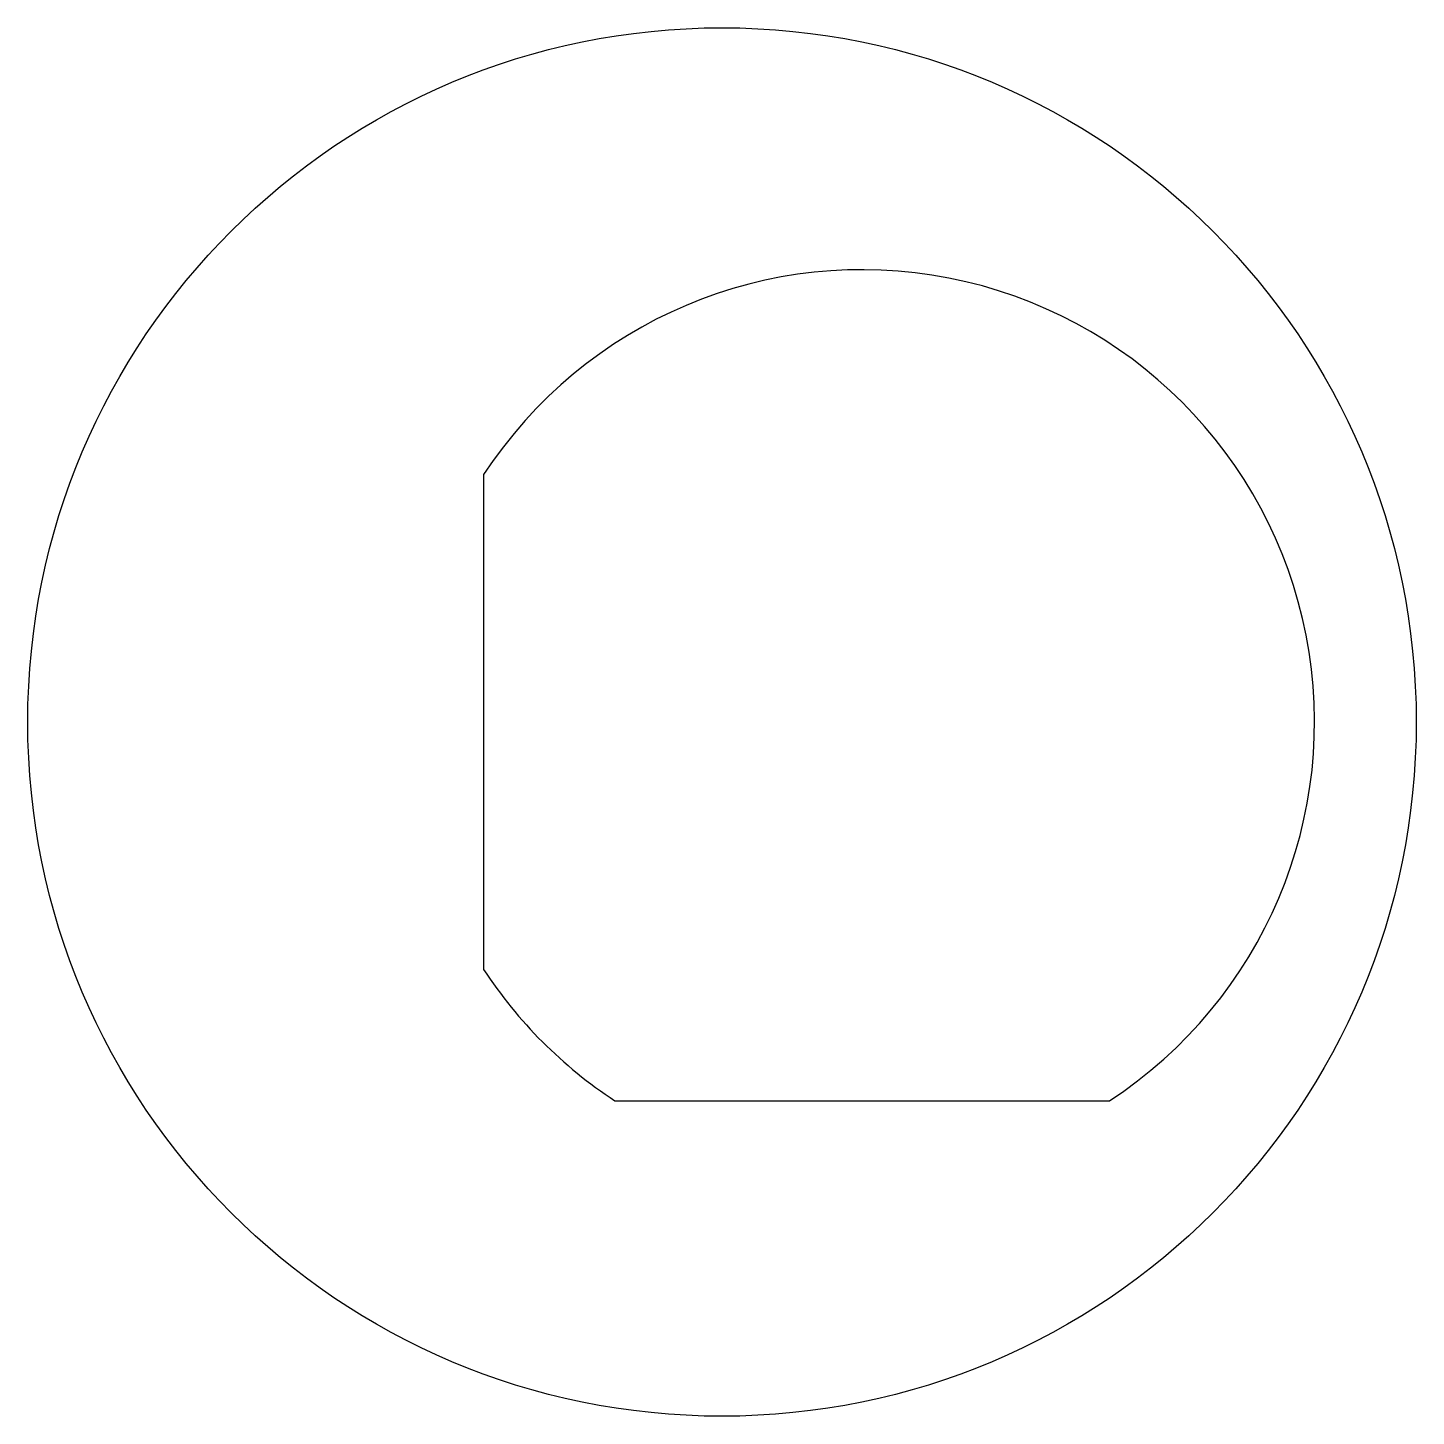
# Model space of a CAD drawing. Header units: millimetres. Extents: x -11.9 to 7.9, y -9.9 to 9.9.
import ezdxf

# ---------------------------------------------------------------- set-up
doc = ezdxf.new("R2010")
doc.units = ezdxf.units.MM
doc.layers.add('Shape2DView', color=7, linetype='CONTINUOUS')

msp = doc.modelspace()

# ---------------------------------------------------------------- linework, layer by layer
at = {"layer": 'Shape2DView'}
for p, q in [((-5.4002, 3.52709), (-5.4002, -3.52709)), ((-3.52709, -5.4002), (3.52709, -5.4002))]:
    msp.add_line(p, q, dxfattribs=at)
msp.add_circle((-2, 0), 9.9, dxfattribs=at)
for start, end in [(-56.8498, 146.85), (-146.85, -123.15)]:
    msp.add_arc((0, 0), 6.45, start, end, dxfattribs=at)

doc.saveas('drawing.dxf')
